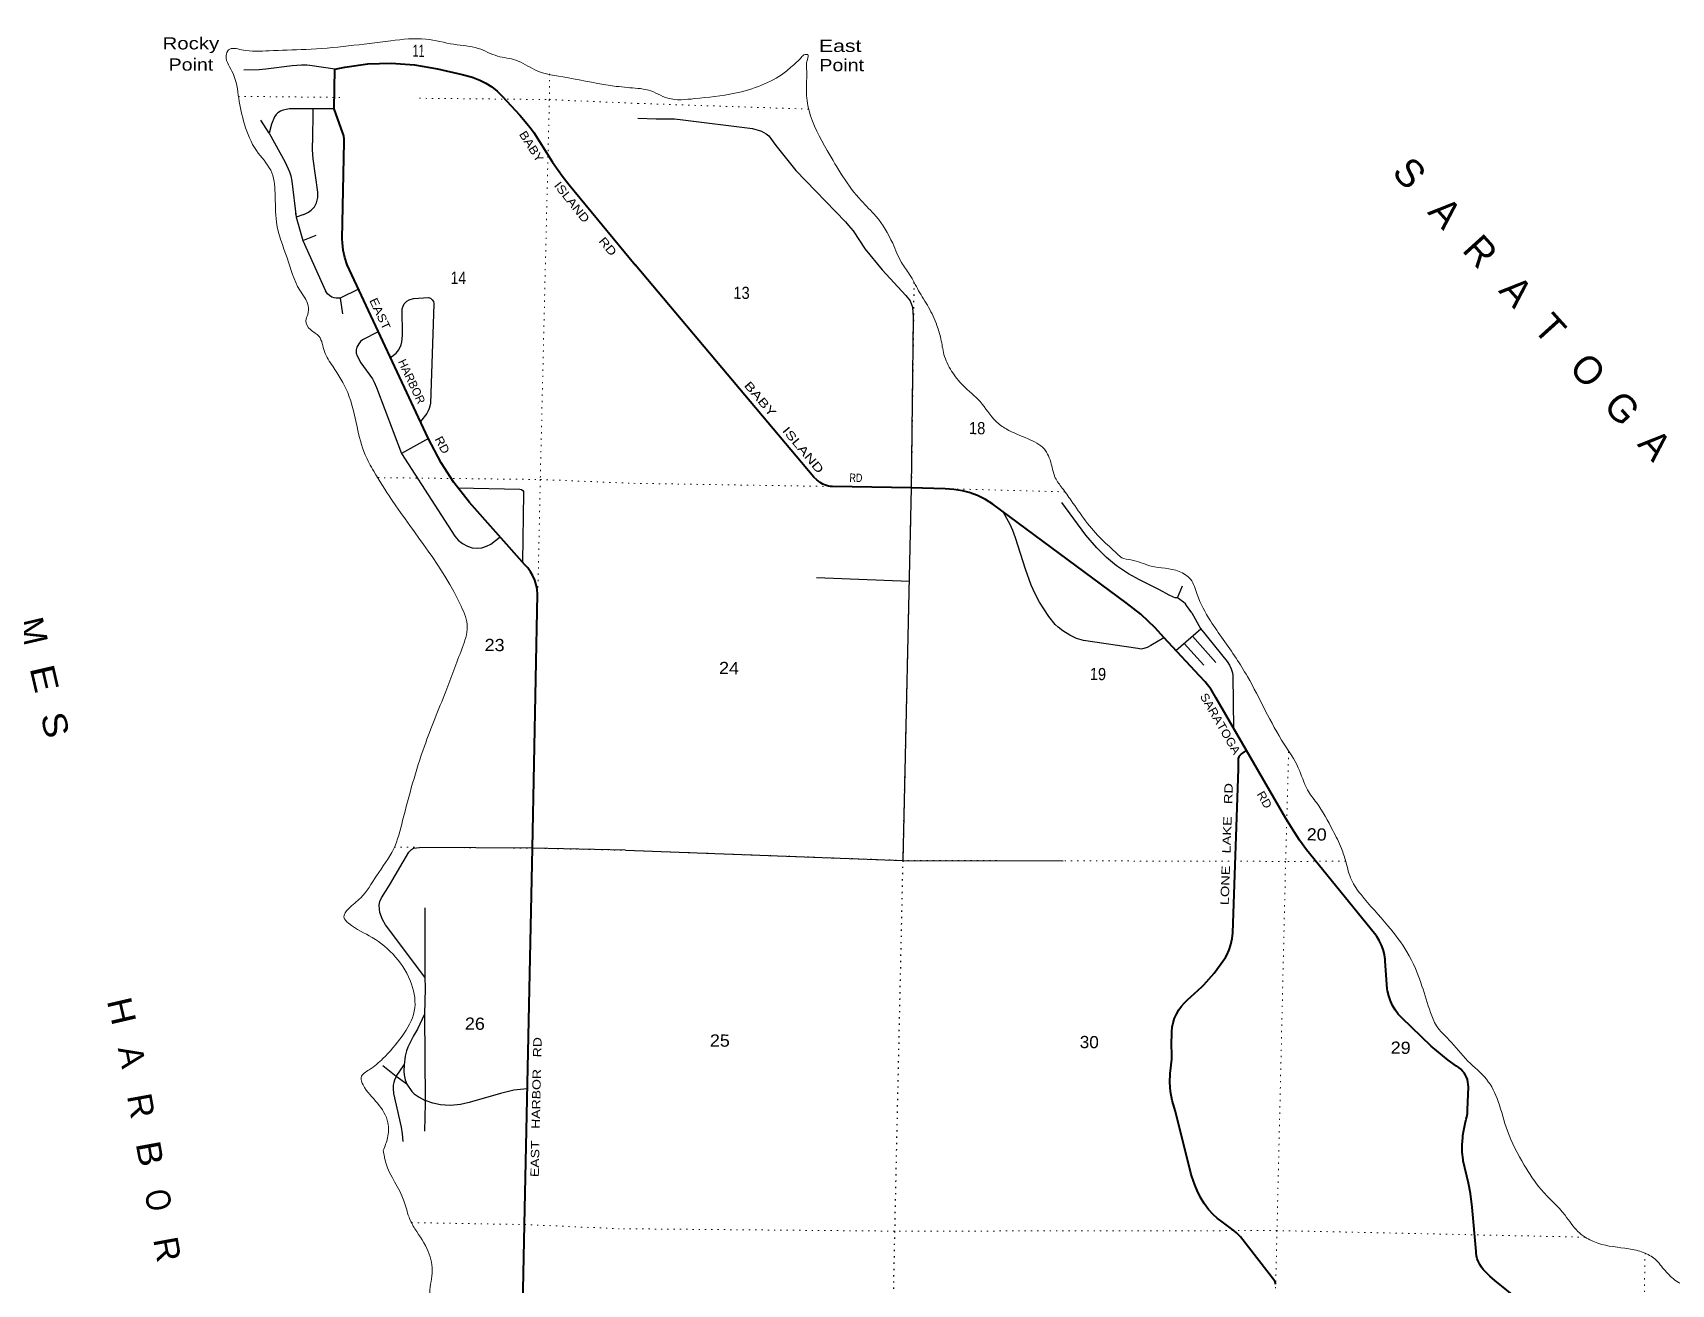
# Model space of a CAD drawing. Header units: feet. Extents: x -493433 to -244333, y 184684 to 373072.
# Drawn here: x -377997 to -354505, y 204713 to 222655 of the extents above; entities that cross this region are included whole.
import ezdxf
from ezdxf.enums import TextEntityAlignment as Align

# ---------------------------------------------------------------- set-up
doc = ezdxf.new("R2010")
doc.units = ezdxf.units.FT
doc.header["$LTSCALE"] = 60
doc.linetypes.add('DOTTED', pattern=[1.5, 0.3, -1.2])
for name, color, linetype, lineweight in [('26', 7, 'Continuous', 40), ('27', 7, 'Continuous', 13), ('29', 7, 'Continuous', 25), ('39', 7, 'Continuous', 13), ('41', 7, 'Continuous', 13), ('6', 7, 'DOTTED', 25), ('7', 7, 'DOTTED', 13)]:
    doc.layers.add(name, color=color, linetype=linetype, lineweight=lineweight)
doc.layers.add('42', color=7, linetype='Continuous')

msp = doc.modelspace()

# ---------------------------------------------------------------- linework, layer by layer
at = {"layer": '26'}
for points in [[(-371055.71, 200188.69), (-370946.48, 205568.73), (-370833.08, 210964.89), (-370759.44, 214606.71), (-370766.04, 214674.24), (-370779.66, 214740.7), (-370800.15, 214805.38), (-370827.3, 214867.56), (-370860.79, 214926.56), (-370900.27, 214981.74), (-370941.1, 215028.19), (-371733.16, 215920.22), (-371958.98, 216206.26), (-372139.62, 216489.53), (-372326.12, 216842.42), (-373490.35, 219328.84), (-373523.85, 219431.29), (-373546.45, 219536.69), (-373557.91, 219643.86), (-373559.42, 219701.04), (-373532.17, 221089.92), (-373531.68, 221115.01), (-373534.1, 221139.92), (-373535.93, 221156.14), (-373537.95, 221165.27), (-373543.46, 221190.18), (-373552.37, 221215.27), (-373676.96, 221565.89), (-373664.41, 222131.14), (-373522.21, 222162.17), (-373191.33, 222208.68), (-372857.4, 222220.35), (-372524.07, 222197.06), (-372195.01, 222139.04), (-371840.87, 222055.89), (-371713.11, 222021.44), (-371682.8, 222012.35), (-371588.89, 221976.96), (-371499.19, 221931.95), (-371414.69, 221877.81), (-371336.32, 221815.13), (-371264.92, 221744.6), (-371011.5, 221473.43), (-370866.27, 221296.81), (-370814.98, 221224.28), (-370545.27, 220799.67), (-370405.57, 220604.72), (-370305.72, 220472.67), (-369360.58, 219327.74)], [(-360596.31, 212365.44), (-361030.01, 213116.68), (-361103.62, 213237.37), (-361189.44, 213349.71), (-361270.16, 213436.58), (-361778, 213984.95), (-361905.72, 214121.94), (-362109.6, 214318.55), (-362319.3, 214483.19), (-364232.45, 215897.4), (-364338.69, 215963.84), (-364451.29, 216018.81), (-364569.02, 216061.71), (-364647.27, 216082.8), (-364668.66, 216087.83), (-364792.07, 216108.89), (-364917, 216116.93), (-365402, 216131.95), (-366533.02, 216150.38), (-366557.93, 216150.79), (-366583.02, 216153.97), (-366589.77, 216154.88), (-366617.55, 216161.64), (-366644.46, 216171.27), (-366670.22, 216183.65), (-366708.33, 216207.44), (-366756.19, 216243.8), (-366800, 216284.95), (-369360.58, 219327.74)], [(-360191, 204756.95), (-360680.36, 205390.22), (-360702.67, 205416.33), (-360736.68, 205449.53), (-360773.97, 205478.99), (-360944, 205605.95), (-361015.61, 205661.15), (-361071.37, 205711.8), (-361140.04, 205786.68), (-361200.52, 205868.33), (-361252.12, 205955.85), (-361301.29, 206056.3), (-361337.38, 206136.91), (-361385.31, 206273.86), (-361394, 206303.95), (-361615, 207190.95), (-361661.78, 207344.8), (-361685.15, 207473.88), (-361694.9, 207604.69), (-361690.92, 207735.8), (-361675.75, 207852.2), (-361673.86, 207863.69), (-361666.6, 207934.14), (-361666.75, 208004.96), (-361670, 208151.95), (-361667.69, 208318.93), (-361667.28, 208330.03), (-361660.73, 208396.45), (-361647.28, 208461.83), (-361627.07, 208525.44), (-361600.32, 208586.59), (-361567.32, 208644.61), (-361528.44, 208698.86), (-361484.1, 208748.75), (-361434.79, 208793.73), (-361394, 208831.95), (-361235.34, 208977.23), (-361209.03, 209003.49), (-361059.14, 209172.51), (-360895.46, 209397.56), (-360878.2, 209429.74), (-360844.3, 209506.25), (-360818.59, 209585.87), (-360801.34, 209667.75), (-360792.74, 209750.98), (-360711, 212099.95), (-360707.9, 212225.96), (-360707.29, 212250.87), (-360700.91, 212275.96), (-360700.87, 212276.08), (-360697.03, 212283.86), (-360694.46, 212287.92), (-360669.68, 212312.97), (-360644.75, 212330.8), (-360622, 212347.07), (-360596.31, 212365.44)], [(-358501.4, 208709.02), (-358532.41, 208776.44), (-358556.2, 208846.74), (-358572.52, 208919.13), (-358577.12, 208950.16), (-358605.25, 209346.34), (-358607.1, 209371.66), (-358610.7, 209396.34), (-358617.21, 209440.96), (-358634.68, 209509.51), (-358659.22, 209575.86), (-358690.57, 209639.29), (-358728.37, 209699.08), (-358760.41, 209740.8), (-359734.92, 210940.82), (-359835.42, 211079.02), (-359904, 211183.95), (-360032, 211387.95), (-360596.31, 212365.44)], [(-356665.13, 204470.79), (-357033.68, 204764.1), (-357108.36, 204828.18), (-357200.35, 204923), (-357227.72, 204958.11), (-357251.27, 204995.89), (-357270.74, 205035.92), (-357285.93, 205077.77), (-357296.65, 205120.97), (-357302.8, 205165.06), (-357303.96, 205182.78), (-357360.31, 205819.01), (-357382.94, 206015.96), (-357413.74, 206163.01), (-357486.97, 206482.5), (-357490.1, 206501.02), (-357501.14, 206605.17), (-357501.23, 206709.9), (-357493.77, 206817.95), (-357492.02, 206843.17), (-357489.2, 206867.95), (-357488.76, 206871.84), (-357471.44, 206968.15), (-357466.96, 206993.03), (-357460.43, 207018.15), (-357445.08, 207077.23), (-357436.47, 207111.28), (-357428.24, 207162.29), (-357425.39, 207213.89), (-357413.32, 207541.96), (-357414.7, 207577.38), (-357419.77, 207612.46), (-357428.48, 207646.81), (-357440.74, 207680.07), (-357456.4, 207711.86), (-357475.3, 207741.84), (-357497.24, 207769.69), (-357521.96, 207795.08), (-357549.2, 207817.76), (-357578.66, 207837.46), (-357583.97, 207840.55), (-357704.02, 207925.34), (-357946.71, 208126.34), (-358368.83, 208531.17), (-358419.16, 208585.71), (-358463.51, 208645.21), (-358501.4, 208709.02)], [(-360176.96, 204712.96), (-360177.76, 204721.91), (-360179.48, 204730.73), (-360182.12, 204739.32), (-360185.64, 204747.59), (-360190.01, 204755.44), (-360190.98, 204756.97)]]:
    msp.add_lwpolyline(points, dxfattribs=at)
at = {"layer": '29'}
for p, q in [((-373678.98, 221565.91), (-374318.13, 221562.02)), ((-373979.52, 221565.59), (-373988.53, 221074.91)), ((-374605.95, 221213.97), (-374727.54, 221402.72)), ((-374605.95, 221213.97), (-374378, 220798.4)), ((-374108.91, 220049.42), (-374222, 220012.41)), ((-374123.59, 219677.23), (-373935.48, 219754.81)), ((-373325.66, 218978.95), (-373591.37, 218850.55)), ((-373591.37, 218850.55), (-373555.64, 218623.32)), ((-372324.15, 216836.35), (-372709.24, 216621.38)), ((-371899.7, 216130.27), (-371014.53, 216113.67)), ((-370958.67, 216055.66), (-370974.74, 215071.05)), ((-365429, 214788.95), (-366760, 214838.95)), ((-361585, 214552.95), (-361512, 214727.95)), ((-361608.09, 213797.66), (-361248.76, 214110.11)), ((-361489.53, 213900.02), (-361208.23, 213590.48)), ((-361368.48, 214004.86), (-361034, 213627.95)), ((-360791.5, 213434.86), (-360779, 212681.95)), ((-372375.45, 210109.09), (-372374.22, 209114.81)), ((-372381.46, 208586.73), (-372369.73, 207347.02)), ((-372785.4, 207691.57), (-372674.26, 207859.99))]:
    msp.add_line(p, q, dxfattribs=at)
for points in [[(-373664.41, 222131.14), (-374023.68, 222183.99), (-374066.2, 222188.24), (-374144.85, 222188.24), (-374276.65, 222179.74), (-374652.92, 222132.94), (-374750.7, 222122.31), (-374971.78, 222118.06)], [(-374318.13, 221562.02), (-374364.86, 221556.56), (-374406.32, 221545.93), (-374445.64, 221531.04), (-374482.84, 221506.58), (-374506.23, 221483.18), (-374530.67, 221449.15), (-374572.13, 221344.94), (-374606.14, 221215.2)], [(-369323.69, 221431.19), (-369058.55, 221419.11), (-368795.57, 221419.11), (-368674.68, 221408.51), (-367675.77, 221283.31), (-367546.4, 221243), (-367480.65, 221206.92), (-367444.6, 221179.34), (-367344.92, 221037.17), (-367056.48, 220680.69), (-366343.88, 219942.26), (-366299.35, 219893.46), (-366233.6, 219814.95), (-366063.94, 219551.83), (-365817.92, 219254.76), (-365478.59, 218889.79), (-365419.2, 218809.17), (-365385.27, 218720.04), (-365371.98, 218575.89)], [(-374108.91, 220049.42), (-374043.88, 220080.51), (-374005.62, 220110.28), (-373958.85, 220161.33), (-373929.09, 220218.75), (-373909.96, 220291.07), (-373907.83, 220369.76), (-373975.85, 220846.18), (-373986.48, 220975.92), (-373988.53, 221074.91)], [(-374378, 220798.4), (-374313.85, 220659.02), (-374294.72, 220601.59), (-374284.09, 220529.28), (-374222, 220012.41)], [(-374222, 220012.41), (-374123.59, 219677.23), (-374123.59, 219677.23), (-373799.91, 218957.15)], [(-373591.37, 218850.55), (-373647.94, 218848), (-373677.71, 218852.25), (-373710.66, 218865.02), (-373743.6, 218887.35), (-373770.18, 218912.87), (-373799.91, 218957.15)], [(-372866.91, 217997.57), (-372785.41, 218063.19), (-372747.14, 218107.85), (-372713.13, 218180.17), (-372704.63, 218222.7), (-372696.12, 218314.16), (-372698.25, 218697), (-372687.62, 218733.15), (-372670.61, 218767.18), (-372632.35, 218805.47), (-372602.59, 218826.74), (-372536.69, 218843.75), (-372321.99, 218858.64), (-372294.35, 218848), (-372268.84, 218826.74), (-372251.83, 218801.21), (-372247.33, 218771.26)], [(-372247.33, 218771.26), (-372246.3, 218765.99), (-372293.91, 217342.71)], [(-365371.98, 218575.89), (-365402, 216131.95), (-365524, 210788.95)], [(-373042.47, 218368.57), (-373268.49, 218254.6), (-373298.25, 218229.08), (-373323.76, 218195.05), (-373349.27, 218148.26), (-373359.9, 218109.98), (-373359.9, 218063.18), (-373347.15, 218022.77), (-373294, 217924.94), (-373128.19, 217690.98), (-373102.68, 217646.32), (-373067.94, 217568.69)], [(-373067.94, 217568.69), (-372709.24, 216621.38), (-371944.94, 215437.07)], [(-372293.91, 217342.71), (-372301.79, 217301.77), (-372313.48, 217265.61), (-372326.23, 217234.77), (-372348.56, 217198.61), (-372437.84, 217081.64)], [(-371014.53, 216113.67), (-370989.67, 216106.46), (-370970.53, 216092.64), (-370963.09, 216078.81), (-370958.67, 216055.66)], [(-361585, 214552.95), (-361615.98, 214555.22), (-361641.96, 214563.18), (-361703.46, 214592.89), (-361841.32, 214667.15), (-362129.75, 214809.32), (-362288.81, 214896.32), (-362458.48, 215013.03), (-362602.7, 215133.98), (-362742.67, 215271.9), (-362899.62, 215452.27), (-363243.19, 215921.21)], [(-361780.75, 213981.38), (-361964.35, 213871.45), (-362018.43, 213840.7), (-362066.15, 213824.77), (-362105.38, 213819.48), (-362150.98, 213824.77), (-362931.45, 213943.6), (-363032.19, 213970.13), (-363126.57, 214019.99), (-363227.31, 214080.47), (-363296.23, 214134.57), (-363336.53, 214170.65), (-363427.72, 214287.35), (-363563.46, 214493.18), (-363627.08, 214609.89), (-363682.22, 214737.2), (-363762.82, 214962.12), (-363907.03, 215411.97), (-363945.21, 215518.07), (-363983.38, 215602.94), (-364076.7, 215776.94)], [(-371944.94, 215437.07), (-371896.3, 215381.19), (-371836.78, 215330.15), (-371762.38, 215293.99), (-371696.48, 215272.72), (-371619.95, 215266.34), (-371556.18, 215272.72), (-371492.4, 215291.86), (-371430.75, 215323.77), (-371296.83, 215425.86)], [(-361379.12, 214339.98), (-361453.21, 214444.37), (-361470.7, 214466.1), (-361499.87, 214493.17), (-361585, 214552.95)], [(-361379.12, 214339.98), (-361255, 214114.95), (-360873.06, 213640.36)], [(-360873.06, 213640.36), (-360837.1, 213586.04), (-360812.71, 213534.06), (-360794.68, 213479.95), (-360791.5, 213434.86)], [(-372374.22, 209114.81), (-372937.39, 209863.09), (-372984.15, 209943.91), (-373022.42, 210041.75), (-373027.74, 210088.54), (-373030.92, 210148.09), (-373019.23, 210201.26), (-372996.91, 210254.43), (-372882.12, 210433.09), (-372605.77, 210905.25), (-372567.51, 210943.53), (-372537.74, 210964.8), (-372450.86, 210975.89)], [(-369499.14, 210933.93), (-370833.08, 210964.89), (-372450.86, 210975.89)], [(-369499.14, 210933.93), (-365524, 210788.95), (-363223.38, 210784.15)], [(-372374.22, 209114.81), (-372372.51, 208952.12), (-372381.46, 208586.73), (-372482.04, 208371.5), (-372539.72, 208271.89)], [(-372539.72, 208271.89), (-372619.59, 208112.68), (-372638.73, 208057.39), (-372657.86, 207982.95), (-372674.26, 207859.99)], [(-372632.35, 207578.84), (-372785.4, 207691.57), (-372978.85, 207844.7)], [(-372785.4, 207691.57), (-372810.91, 207640.52), (-372821.54, 207606.49), (-372828.98, 207568.22), (-372827.92, 207519.29), (-372823.63, 207446.12)], [(-372674.26, 207859.99), (-372674.86, 207766.01), (-372670.61, 207712.84), (-372655.73, 207644.78), (-372632.35, 207578.84)], [(-372823.63, 207446.12), (-372714.19, 206964.19), (-372699.31, 206868.49), (-372690.81, 206757.89)], [(-372632.35, 207578.84), (-372562.2, 207474.63), (-372528.19, 207440.6), (-372458.04, 207393.81), (-372369.82, 207344.9)], [(-370907.23, 207511.89), (-371098.62, 207493.78), (-371156.01, 207483.14), (-371289.93, 207449.11), (-371738.47, 207317.25), (-371863.89, 207291.72), (-372008.44, 207276.84), (-372082.84, 207278.96), (-372150.86, 207283.22), (-372259.28, 207306.61), (-372369.82, 207344.9)], [(-372369.73, 207347.02), (-372369.38, 207310.56), (-372378.64, 206906.81)]]:
    msp.add_lwpolyline(points, dxfattribs=at)
msp.add_arc((-373621.18, 220119.54), 610.89, 184.12959, 187.84636, dxfattribs=at)
at = {"layer": '39'}
for points in [[(-359330, 232399.95), (-359163, 232184.95), (-358882, 231807.95), (-358368, 230837.95), (-358008, 230346.95), (-357852, 230093.95), (-357483, 229687.95), (-356932, 229074.95), (-356623, 228643.95), (-356285, 228029.95), (-356111, 227529.95), (-355934, 226929.95), (-355843, 226647.95), (-355725, 226504.95), (-355536, 226443.95), (-355309, 226394.95), (-355144, 226200.95), (-355007, 225964.95), (-354874, 225825.95), (-354659, 225751.95), (-354468, 225700.95), (-354216, 225603.95), (-353719, 225413.95), (-352903, 225256.95), (-352482, 225236.95), (-352250, 225215.95), (-351684, 225088.95), (-351379, 224993.95), (-350967, 224783.95), (-350539, 224545.95), (-349947, 224097.95), (-349736, 223858.95), (-349608, 223659.95), (-349430, 223168.95), (-349315, 222894.95), (-349181, 222684.95), (-349019, 222414.95), (-348862, 222159.95), (-348611, 221782.95), (-348431, 221399.95), (-348331, 221064.95), (-348312, 220965.95), (-348298, 220690.95), (-348276, 220525.95), (-348211, 220445.95), (-347949, 220272.95), (-347415, 219982.95), (-347155, 219888.95), (-346947, 219786.95), (-346681, 219597.95), (-346349, 219332.95), (-346189, 219079.95), (-346051, 218847.95), (-345818, 218691.95), (-345559, 218562.95), (-345204, 218335.95), (-344905, 218083.95), (-344637, 217815.95), (-344432, 217515.95), (-344124, 217019.95), (-343973, 216724.95), (-343796, 216409.95), (-343622, 216208.95), (-343482, 216106.95), (-343370, 215935.95), (-343141, 215615.95), (-342858, 215209.95), (-342759, 214937.95), (-342634, 214250.95), (-342595, 213985.95), (-342512, 213754.95), (-342465, 213388.95), (-342321, 212609.95), (-342248, 212069.95), (-342096, 211548.95), (-341927, 211251.95), (-341804, 211088.95), (-341716, 210793.95), (-341554, 210421.95), (-341461, 210254.95), (-341462, 210174.95), (-341508, 210053.95), (-341558, 209800.95), (-341518, 209684.95), (-341359, 209637.95), (-341054, 209591.95), (-340752, 209504.95), (-340525, 209353.95), (-340371, 209145.95), (-340172, 208931.95), (-340106, 208793.95), (-339972, 208694.95), (-339660, 208244.95), (-339376, 207969.95), (-339130, 207809.95), (-338918, 207697.95), (-338752.97, 207608.35)], [(-372972.07, 206628.91), (-372910.08, 206812.15), (-372904.33, 207028.15), (-373053.46, 207307.99), (-373261.23, 207570.12), (-373288.63, 207677.36), (-373172.74, 207787.48), (-372975.74, 207947.42), (-372702.79, 208270.3), (-372526.42, 208628.28), (-372565.72, 209016.27), (-372794.7, 209403.76), (-373129.47, 209683.07), (-373470.88, 209887.73), (-373536.76, 209977.1), (-373473.3, 210091.68), (-373294.46, 210251.77), (-373067.97, 210568.96), (-372824.82, 210950.64), (-372694.45, 211359.47), (-372381.29, 212427.07), (-372076.44, 213210.05), (-371841.49, 213830.05), (-371766.42, 214136.35), (-371854.87, 214433.87), (-372853.68, 215964.32), (-373106.75, 216368.15), (-373231.99, 216605.4), (-373347.87, 217006.11), (-373481.2, 217495.81), (-373696.14, 217873.1), (-373815.54, 218084.04), (-373892.52, 218300.71), (-374014.83, 218398.61), (-374080.41, 218526.34), (-374053.46, 218616.98), (-374048.43, 218742.13), (-374167.75, 218963.17), (-374351.74, 219427.03), (-374503.05, 219939.08), (-374521.95, 220355.17), (-374585.94, 220682.78), (-374789.53, 220965.07), (-374960.07, 221342), (-375043.88, 221716.21), (-375125.8, 222072.23), (-375222.66, 222327.42), (-375189.72, 222409.94), (-375002.05, 222410.45), (-374608.68, 222397.18), (-374083.89, 222415.17), (-372862.09, 222540.62), (-372359.47, 222562.82), (-371958.51, 222488.93), (-371609.89, 222429.59), (-371332.29, 222320.34), (-371070.43, 222261.7), (-370799.11, 222124.23), (-370339.93, 222011.51), (-369630.64, 221886.67), (-369321, 221857.95)], [(-369321, 221857.95), (-369170, 221831.95), (-368891, 221716.95), (-368507, 221709.95), (-367931, 221786.95), (-367547, 221903.95), (-367226, 222078.95), (-367067, 222213.95), (-366991, 222287.95), (-366940, 222335.95), (-366883, 222340.95), (-366891, 222272.95), (-366901, 222100.95), (-366905, 221828.95), (-366867, 221535.95), (-366605, 220966.95), (-366119, 220247.95), (-365909, 220024.95), (-365668, 219635.95), (-365541, 219359.95), (-365425, 219190.95), (-365297, 218956.95), (-365153, 218718.95), (-365034, 218458.95), (-364976, 218264.95), (-364933, 218043.95), (-364824, 217804.95), (-364659, 217596.95), (-364415, 217366.95), (-364187, 217083.95), (-364039, 216974.95), (-363727, 216832.95), (-363497, 216688.95), (-363394, 216470.95), (-363336, 216274.95), (-363237, 216127.95), (-363109, 215948.95), (-362669, 215387.95), (-362449, 215184.95), (-362381, 215128.95), (-362254, 215098.95), (-361963, 215008.95), (-361561, 214931.95), (-361398, 214818.95), (-361302, 214601.95), (-361112, 214223.95), (-360743, 213687.95), (-360583, 213427.95), (-360055, 212455.95), (-359852, 212117.95), (-359720, 211798.95), (-359593, 211617.95), (-359357, 211218.95), (-359234, 210960.95), (-359170, 210768.95), (-359091, 210508.95), (-358953, 210299.95), (-358568, 209851.95), (-358294, 209476.95), (-358079, 208987.95), (-357957, 208610.95), (-357873, 208417.95), (-357689, 208213.95), (-357421, 207912.95), (-357155, 207652.95), (-356986, 207331.95), (-356855, 206912.95), (-356612, 206420.95), (-356369, 206068.95), (-356027, 205700.95), (-355845, 205469.95), (-355740, 205387.95), (-355556, 205300.95), (-355115, 205219.95), (-354904, 205167.95), (-354737, 205070.95), (-354594, 204907.95), (-354429, 204755.95), (-354112, 204622.95), (-353705, 204465.95), (-353537, 204281.95), (-353387, 203996.95), (-353203, 203626.95), (-352891, 203311.95), (-352399, 202961.95), (-351846, 202687.95), (-351310, 202450.95), (-350823, 202358.95), (-350289, 202351.95), (-349805, 202362.95), (-349629.95, 202350.61)], [(-380374.14, 206046.4), (-380030.31, 205892.2), (-379871.81, 205777.86), (-379725.76, 205619.19), (-379567.07, 205529.08), (-379412.52, 205424.86), (-379085.95, 205383.87), (-378862.53, 205313.42), (-378849.12, 205222.45), (-378900.43, 205113.83), (-378881.82, 204915.81), (-378763.75, 204537.29), (-378718.48, 204139.16), (-378557.97, 203259.55), (-378488.54, 202598.75), (-378427.4, 201911.76), (-378478.79, 201538.63), (-378506.05, 200389.98), (-378491.46, 200194.01), (-378446.01, 200072.5), (-378475.37, 199933.42), (-378457.65, 199622.33), (-378423.81, 199309.1), (-378465.56, 199133.77), (-378558.46, 198870.01), (-378595.46, 198529.08), (-378649.79, 198293.28), (-378665.93, 198039.01), (-378754.62, 197797.43), (-378812.99, 197561.66), (-378750.32, 197320.88), (-378675.06, 197142.6), (-378671.05, 196629.71), (-378702.12, 196274.6), (-378840.79, 195835.55), (-379070.57, 195358.87), (-379453.31, 194677.47), (-379699.15, 194211.02), (-379809.93, 193981.73), (-379819.31, 193561.83), (-379778.91, 193313.15), (-379773.72, 192949.67), (-379694.39, 192775.39), (-379539.87, 192667.13), (-379250.76, 192483.09), (-378773.88, 192311.66), (-378588.25, 192310.17), (-378419.26, 192500.63), (-378198.71, 192832), (-378004.75, 192862.75), (-377547.83, 192719.75), (-376814.4, 192584.63), (-376227.43, 192555.67), (-376034.93, 192657.1), (-375816.8, 192938.02), (-375574.38, 193226.82), (-375343.76, 193556.1), (-375020.15, 193904.82), (-374386.03, 194479.2), (-374055.78, 194902.57), (-373883.44, 195260.59), (-373823.75, 195663.93), (-373821.47, 195950.62), (-373678.33, 196189.75), (-373349.2, 196726.2), (-373249.71, 197058.55), (-373101.25, 197459.16), (-373013.07, 197892.56), (-372960.98, 198354.52), (-372806.17, 198791.42), (-372468.03, 199446.92), (-372316.9, 199675.89), (-372137.62, 199890.49), (-372064.81, 200166.52), (-372010.41, 200410.39), (-371922.28, 200583.33), (-371898.16, 200825.43), (-371723.71, 201195.54), (-371657.99, 201849.2), (-371661.48, 202172.29), (-371745.77, 202485.93), (-371730.6, 202871.45), (-371803.08, 203146.64), (-372010.77, 203420.89), (-372331.38, 203704.12), (-372420.64, 203898.68), (-372371.17, 204029.52), (-372283.36, 204162.08), (-372273.97, 204327.57), (-372306.47, 204555.99), (-372271.69, 204870.69), (-372325.72, 205182.07), (-372516.86, 205506.66), (-372602.29, 205674.94), (-372675.09, 205909.74), (-372935.13, 206452.95), (-372972.07, 206628.91)]]:
    msp.add_spline(points, degree=3, dxfattribs=at)
at = {"layer": '6'}
msp.add_lwpolyline([(-365364.37, 219080.13), (-365402, 216131.95), (-365524, 210788.95), (-365641, 205473.95), (-365752, 200115.95), (-365823.68, 196693.89)], dxfattribs=at)
at = {"layer": '7'}
for p, q in [((-375049.9, 221742.53), (-373587.15, 221727.43)), ((-366873.4, 221560.2), (-369322.37, 221641.88))]:
    msp.add_line(p, q, dxfattribs=at)
for points in [[(-370589.76, 222067.04), (-370590.63, 221696.52), (-370720.56, 216250.01), (-370833.08, 210964.89), (-370946.48, 205568.73), (-371055.71, 200188.69), (-371176.66, 194857.19), (-371300.55, 189665.04), (-371397.01, 186654.77)], [(-372453.45, 221715.74), (-370590.63, 221696.52), (-369322.37, 221641.88)], [(-373050.05, 216276.81), (-370720.56, 216250.01), (-369412.28, 216195.75)], [(-363197.73, 216072.73), (-365402, 216131.95), (-369412.28, 216195.75)], [(-359991.24, 212347.61), (-360034, 210774.95), (-360158, 205481.95), (-360288, 200158.95), (-360230.89, 195008.04)], [(-372813.59, 210978.83), (-370833.08, 210964.89), (-369499.14, 210933.93)], [(-359172.58, 210776.94), (-360034, 210774.95), (-365524, 210788.95), (-369499.14, 210933.93)], [(-372563.97, 205595.75), (-370946.48, 205568.73), (-369588.7, 205508.94)], [(-355739.35, 205387.55), (-360158, 205481.95), (-365641, 205473.95), (-369588.7, 205508.94)], [(-354880.75, 205160.19), (-354969, 200013.95), (-354797.21, 196395.66)]]:
    msp.add_lwpolyline(points, dxfattribs=at)

# ---------------------------------------------------------------- texts
at = {"layer": '27'}
for s, rotation, width, p in [('BABY', 302.423, 1.15, (-371029.68, 221200.01)), ('ISLAND', 308.595, 1.2, (-370531.14, 220461.59)), ('RD', 309.54, 1.25, (-369891.07, 219664.7)), ('EAST', 295.091, 1.15, (-373173.97, 218818.22)), ('BABY    ISLAND', 310.082, 1.4, (-367805.78, 217594.98)), ('RD', 297.856, 1.1, (-372237.55, 216829.88)), ('RD', 359.066, 0.8, (-366288.72, 216216.62)), ('SARATOGA', 299.998, 1.1, (-361267.06, 213143.99)), ('LONE   LAKE   RD', 88.007, 1.3, (-360850.73, 210145.95)), ('RD', 299.998, 1.1, (-360452.78, 211739.66)), ('EAST   HARBOR   RD', 88.796, 1.25, (-370742.15, 206248.77))]:
    msp.add_text(s, height=120, rotation=rotation, dxfattribs=dict(at, width=width)).set_placement(p)
msp.add_text('HARBOR', height=120, rotation=295.091, dxfattribs=at).set_placement((-372763.21, 217940.13))
at = {"layer": '41'}
for s, p in [('S', (-358524.09, 220643.11)), ('A', (-358010.81, 220075.39)), ('R', (-357518.64, 219531.04)), ('A', (-356992.67, 218949.31)), ('T', (-356500.5, 218404.96)), ('O', (-355987.22, 217837.25)), ('G', (-355495.05, 217292.9)), ('A', (-355002.88, 216748.54))]:
    msp.add_text(s, height=400, rotation=312.118, dxfattribs=at).set_placement(p)
for s, rotation, p in [('M', 283.075, (-378157.71, 214036.91)), ('A', 281.392, (-376747.05, 207942.07))]:
    msp.add_text(s, height=350, rotation=rotation, dxfattribs=at).set_placement(p, align=Align.CENTER)
for s, rotation, width, p in [('E', 283.075, 1.25, (-377999.98, 213357.74)), ('S', 283.075, 1.15, (-377845.68, 212693.34)), ('H', 283.075, 1.15, (-376892.76, 208590.14)), ('R', 280.358, 1.05, (-376615.23, 207239.81)), ('B', 280.358, 1.15, (-376489.87, 206553.94)), ('O', 280.358, 0.85, (-376368.22, 205888.39)), ('R', 280.358, 1.05, (-376239.13, 205182.18))]:
    msp.add_text(s, height=350, rotation=rotation, dxfattribs=dict(at, width=width)).set_placement(p, align=Align.CENTER)
at = {"layer": '42'}
for s, width, p in [('Rocky', 1.25, (-376136.16, 222415.96)), ('East', 1.3, (-366725.01, 222379.82)), ('Point', 1.2, (-376049.23, 222111.71)), ('Point', 1.2, (-366718.75, 222103.58))]:
    msp.add_text(s, height=175, dxfattribs=dict(at, width=width)).set_placement(p)
at = {"layer": '7'}
for s, rotation, width, p in [('11', 359.539, 0.65, (-372550.71, 222310.39)), ('14', 359.539, 0.85, (-372005.9, 219054.8)), ('13', 359.201, 0.9, (-367953, 218840.95)), ('18', 359.201, 0.9, (-364575, 216900.95)), ('23', 359.539, 1.1, (-371518.95, 213791.11)), ('24', 359.201, 1.1, (-368158.8, 213460.95)), ('19', 359.201, 0.9, (-362842.9, 213375.21)), ('20', 359.201, 1.1, (-359733, 211075.95)), ('26', 359.539, 1.1, (-371802.1, 208361.99)), ('25', 359.201, 1.1, (-368289.97, 208121.25)), ('30', 359.201, 1.05, (-362987.06, 208099.13)), ('29', 359.201, 1.1, (-358529, 208017.95))]:
    msp.add_text(s, height=175, rotation=rotation, dxfattribs=dict(at, width=width)).set_placement(p)

doc.saveas('drawing.dxf')
